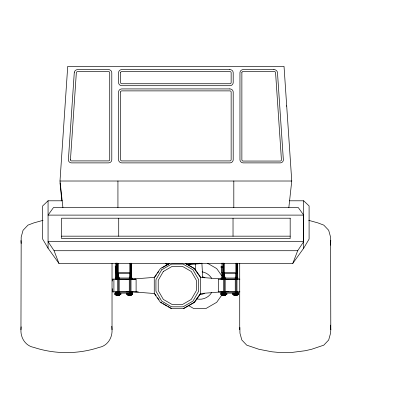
<?xml version="1.0" encoding="UTF-8"?>
<svg xmlns="http://www.w3.org/2000/svg" width="419" height="419" viewBox="0 0 419 419"><rect width="100%" height="100%" fill="white"/><g stroke="black" fill="none" stroke-linecap="round" stroke-linejoin="round"><path stroke-width="0.63" d="M116.985 271.826L116.985 263.048M117.477 278.441L117.477 263.661L117.477 292.572M118.603 273.251L118.603 277.305M118.603 263.64L118.603 272.067M119.2 292.572L119.2 277.059M117.671 263.195L117.671 273.178L130.843 273.178L130.843 272.827L117.671 272.827M131 291.933L131 263.651L131 278.436M131.231 272.827L131.231 273.178L131.231 263.195M224.663 272.261L224.663 263.64M225.574 295.615L225.574 294.646L225.574 295.615L221.834 295.615L221.834 294.646M237.568 293.127L237.568 291.949L221.085 291.949L221.085 293.127L237.568 293.127L237.568 291.949M62.164 200.795L48.065 200.795L42.654 205.944L42.654 239.076L48.065 248.205L58.938 263.389L292.808 263.389L297.679 250.719L303.686 241.648L303.686 215.109L298.27 207.552L53.475 207.552L48.065 215.109L303.686 215.109M62.908 207.552L59.996 181.013L67.721 66.37L284.03 66.37L291.755 181.013L288.843 207.552M112.03 263.472L112.03 329.737C112.486 337.866 107.442 345.963 99.078 347.403C88.582 350.897 77.536 352.578 66.49 352.63C55.439 352.578 44.398 350.897 33.902 347.403C25.538 345.963 20.494 337.866 20.95 329.737L21.186 237.075L23.066 230.277L27.968 225.118L33.902 222.871L43.016 220.347M20.95 329.737L21.149 326.851M308.735 220.347L317.843 222.871L323.782 225.118L328.685 230.277L330.56 237.075L330.801 329.737L330.56 333.199L328.685 339.998L323.782 345.162L311.647 349.268L305.236 350.729L291.991 352.421L278.525 352.421L271.847 351.782L258.869 349.268L246.733 345.162L241.831 339.998L239.956 333.199L239.878 327.428M330.801 240.543L330.324 245.146M187.722 264.646L199.371 263.719L199.622 263.142M292.808 263.389L303.686 248.205L309.096 239.076L309.096 205.944L303.686 200.795L289.581 200.795M155.02 276.828L156.476 274.764M157.565 273.214L158.654 271.669M185.743 263.698L194.186 268.574L200.361 277.341L200.361 293.546L194.186 302.319L183.491 308.494M200.753 293.546L194.578 302.319L183.883 308.494L171.135 308.494L160.44 302.319L154.265 293.546L154.265 277.341L160.44 268.574L168.883 263.698M221.777 295.096L216.686 302.319L205.991 308.494L193.641 308.494L188.571 305.566M161.959 267.924L169.276 263.698M188.571 265.321L190.823 264.022M199.371 263.719L200.402 263.362M186.675 264.169L197.03 263.347M126.224 279.562L129.487 279.305M130.791 279.201L154.658 277.341M200.361 293.546L228.402 291.331M132.43 279.269L135.688 279.127M286.36 106.002L286.701 106.002M59.996 181.013L291.755 181.013M61.567 236.169L290.178 236.169M303.686 241.648L48.065 241.648L54.072 250.719L58.938 263.389M54.072 250.719L297.679 250.719M116.561 266.175L115.267 266.175L115.267 267.353L116.561 267.353M222.379 266.494L221.085 266.494L221.085 267.673L222.379 267.673M117.304 272.622L116.053 272.622L116.053 263.116L116.053 272.984L117.304 272.984M221.997 272.622L223.248 272.622M223.615 272.827L236.782 272.827M223.248 272.984L221.997 272.984L221.997 263.116M129.576 279.127L112.287 279.127L112.287 281.039M130.885 279.127L136.107 279.127L136.107 291.881M223.573 279.127L218.346 279.127L218.346 291.881L223.573 291.881M224.877 279.127L235.326 279.127M236.635 279.127L239.898 279.127M129.576 291.881L112.287 291.881L112.287 288.691M130.885 291.881L136.5 291.881M224.877 291.881L235.326 291.881M236.635 291.881L239.898 291.881M136.992 291.823L138.296 291.881M200.361 277.341L228.402 279.562M126.224 291.331L129.487 291.587M130.791 291.692L154.658 293.546M166.788 263.802L168.438 264.541M167.642 264.871L165.578 263.535M207.683 263.373L216.686 268.574L221.777 275.796M185.57 263.373L194.578 268.574L200.753 277.341M160.833 302.319L161.959 302.968M163.085 303.618L167.024 305.896M168.15 306.546L171.528 308.494M155.02 294.065L156.109 295.61M157.565 297.673L159.016 299.737M330.324 325.128L330.801 329.737M60.017 182.836L61.85 200.853M111.794 326.275L112.03 329.737M20.95 240.543L21.149 243.429M201.885 263.163L202.738 277.514M195.217 263.813L195.605 270.339M129.796 272.261L129.796 263.64M303.686 200.795L303.686 248.205M239.72 263.472L239.72 329.737M238.27 293.216L238.27 294.646M237.961 279.206L237.961 278.027L221.085 278.027L221.085 279.206L237.568 279.206L237.568 278.027M237.369 263.661L237.369 278.441M237.369 294.646L237.369 295.615L233.634 295.615L233.634 294.646M237.175 263.195L237.175 273.178M236.976 263.661L236.976 292.572M236.976 294.646L236.976 295.615M236.782 263.195L236.782 273.178L223.615 273.178L223.615 263.195M236.117 273.041L236.117 292.567M236.117 293.216L236.117 295.615M235.855 263.64L235.855 272.067M235.855 273.251L235.855 277.305M235.253 277.059L235.253 292.572M235.253 294.646L235.253 295.615M234.493 294.646L234.493 295.615M233.959 293.216L233.959 294.646M233.812 181.013L233.812 207.552M233.027 218.372L233.027 236.169M226.868 293.216L226.868 294.646L220.541 294.646L220.541 293.216L226.475 293.216L226.475 294.646M225.181 277.064L225.181 292.572M224.663 273.251L224.663 277.305M224.317 273.041L224.317 292.567M224.317 293.216L224.317 295.615M223.458 263.651L223.458 291.933M223.458 294.646L223.458 295.615M223.097 278.027L223.097 279.206M223.097 291.949L223.097 293.127M223.044 263.048L223.044 271.826M223.044 273.062L223.044 277.284M222.699 273.178L222.704 279.206M222.704 291.949L222.704 293.127M222.699 294.646L222.699 295.615M222.552 293.216L222.552 294.646M222.164 293.216L222.164 294.646M221.834 267.767L221.834 278.206M132.294 293.216L132.294 294.646M132.142 279.206L132.142 278.027L115.267 278.027L115.267 279.206L131.749 279.206L131.749 278.027M132.142 291.949L132.142 293.127M131.393 294.646L131.393 295.615L127.654 295.615L127.654 294.646M131 294.646L131 295.615M130.843 263.195L130.843 273.178M130.136 273.041L130.136 292.567M130.136 293.216L130.136 295.615M129.796 273.251L129.796 277.305M129.67 294.646L129.67 295.615M129.382 294.646L129.382 295.615M129.277 277.064L129.277 292.572M129.277 294.646L129.277 295.615M128.518 294.646L128.518 295.615M127.978 293.216L127.978 294.646M120.892 293.216L120.892 294.646L114.565 294.646L114.565 293.216L120.499 293.216L120.499 294.646M119.593 294.646L119.593 295.615L115.859 295.615L115.859 294.646M119.2 294.646L119.2 295.615M118.718 218.372L118.718 236.169M118.341 273.041L118.341 292.567M118.341 293.216L118.341 295.615M117.933 181.013L117.933 207.552M117.477 294.646L117.477 295.615M116.985 273.062L116.985 277.284M116.891 278.027L116.891 279.206M116.891 291.949L116.891 293.127M116.723 272.921L116.723 278.158M116.723 294.646L116.723 295.615M116.576 293.216L116.576 294.646M116.183 293.216L116.183 294.646M113.905 279.127L113.905 291.881M48.065 200.795L48.065 248.205M211.595 292.635A13.801 13.801 0 0 1 196.862 298.925M202.136 271.842A13.801 13.801 0 0 1 211.595 278.258M204.367 293.326A9.103 9.103 0 0 1 199.816 294.547M202.723 276.823A9.103 9.103 0 0 1 204.881 277.886M115.859 267.458L115.859 278.405L115.859 267.458M131.393 263.651L131.393 278.436L131.393 263.651M225.181 294.646L225.181 295.615L225.181 294.646M237.961 291.949L237.961 293.127L237.961 291.949M70.465 159.739L70.46 159.953A1.074 1.021 0 0 0 71.392 160.901L108.621 160.901A1.252 1.194 0 0 0 109.72 159.854L109.72 72.618A1.252 1.194 0 0 0 108.621 71.57L77.604 71.57A1.435 1.367 0 0 0 76.337 72.702L70.465 159.739M120.599 72.618L120.599 82.674A1.273 1.215 0 0 0 121.714 83.737L230.031 83.737A1.273 1.215 0 0 0 231.147 82.674L231.147 72.618A1.273 1.215 0 0 0 230.031 71.555L121.714 71.555A1.273 1.215 0 0 0 120.599 72.618M120.599 91.95L120.599 159.859A1.273 1.215 0 0 0 121.714 160.922L230.031 160.922A1.273 1.215 0 0 0 231.147 159.859L231.147 91.95A1.273 1.215 0 0 0 230.031 90.881L121.714 90.881A1.273 1.215 0 0 0 120.599 91.95M241.868 72.602L241.868 159.875A1.414 1.351 0 0 0 243.109 161.058L280.374 161.058A1.236 1.178 0 0 0 281.448 159.964L275.571 72.676A1.597 1.524 0 0 0 274.162 71.413L243.109 71.413A1.414 1.351 0 0 0 241.868 72.602M74.257 72.806L68.402 159.67A3.137 2.996 0 0 0 71.56 162.886L108.416 162.886A3.321 3.169 0 0 0 111.794 159.66L111.794 72.812A3.321 3.169 0 0 0 108.416 69.591L77.845 69.591A3.499 3.342 0 0 0 74.257 72.806M161.666 269.799L155.941 279.719L155.941 291.174L161.666 301.093L171.586 306.818L183.04 306.818L192.96 301.093L198.685 291.174L198.685 279.719L192.96 269.799L183.04 264.075L171.586 264.075L161.666 269.799M163.337 271.47L158.225 280.332L158.225 290.561L163.337 299.417L172.199 304.534L182.427 304.534L191.289 299.417L196.401 290.561L196.401 280.332L191.289 271.47L182.427 266.358L172.199 266.358L163.337 271.47M229.827 69.591L121.919 69.591A3.321 3.169 0 0 0 118.546 72.812L118.546 82.475A3.321 3.169 0 0 0 121.919 85.701L229.827 85.701A3.321 3.169 0 0 0 233.205 82.475L233.205 72.812A3.321 3.169 0 0 0 229.827 69.591M273.9 69.591L243.329 69.591A3.321 3.169 0 0 0 239.956 72.812L239.956 159.66A3.321 3.169 0 0 0 243.329 162.886L280.191 162.886A3.137 2.996 0 0 0 283.349 159.67L277.493 72.806A3.499 3.342 0 0 0 273.9 69.591M229.827 88.922L121.919 88.922A3.321 3.169 0 0 0 118.546 92.143L118.546 159.66A3.321 3.169 0 0 0 121.919 162.886L229.827 162.886A3.321 3.169 0 0 0 233.205 159.66L233.205 92.143A3.321 3.169 0 0 0 229.827 88.922M290.178 218.205L61.567 218.205L61.567 238.547L290.178 238.547L290.178 218.205M131.749 291.949L115.267 291.949L115.267 293.127L131.749 293.127L131.749 291.949M132.687 293.216L126.36 293.216L126.36 294.646L132.687 294.646L132.687 293.216M238.662 293.216L232.341 293.216L232.341 294.646L238.662 294.646L238.662 293.216"/></g></svg>
